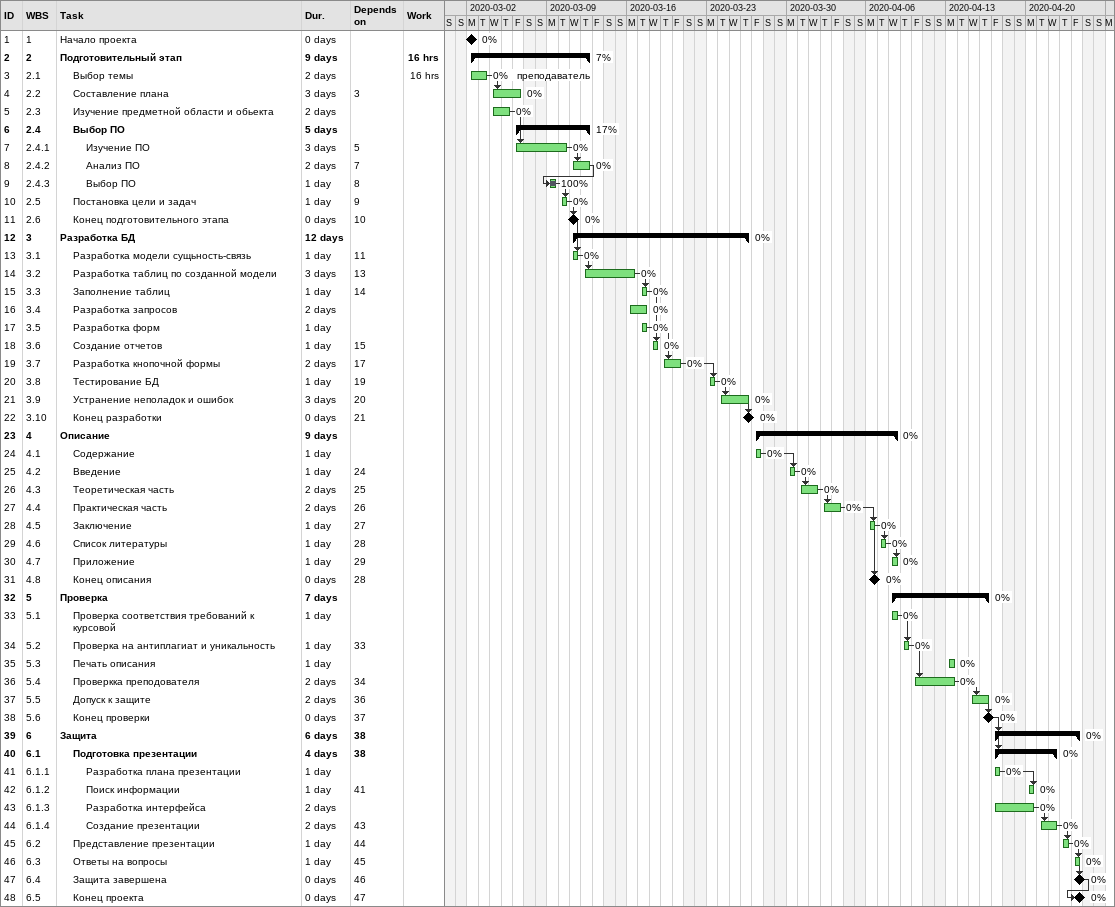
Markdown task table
| ID | WBS | Task | Duration | Start | Finish | Predecessors | Resources | % complete | Work (h) |
|---|---|---|---|---|---|---|---|---|---|
| 1 | 1 | Начало проекта | 0d | 2020-03-02 | 2020-03-02 |  |  | 0 |  |
| 2 | 2 | **Подготовительный этап** | 9d | 2020-03-02 | 2020-03-12 |  |  | 7 | 16 |
| 3 | 2.1 | Выбор темы | 2d | 2020-03-02 | 2020-03-03 |  | преподаватель | 0 | 16 |
| 4 | 2.2 | Составление плана | 3d | 2020-03-04 | 2020-03-06 | 3 |  | 0 |  |
| 5 | 2.3 | Изучение предметной области и обьекта | 2d | 2020-03-04 | 2020-03-05 |  |  | 0 |  |
| 6 | 2.4 | **Выбор ПО** | 5d | 2020-03-06 | 2020-03-12 |  |  | 17 |  |
| 7 | 2.4.1 | Изучение ПО | 3d | 2020-03-06 | 2020-03-10 | 5 |  | 0 |  |
| 8 | 2.4.2 | Анализ ПО | 2d | 2020-03-11 | 2020-03-12 | 7 |  | 0 |  |
| 9 | 2.4.3 | Выбор ПО | 1d | 2020-03-09 | 2020-03-09 | 8 |  | 100 |  |
| 10 | 2.5 | Постановка цели и задач | 1d | 2020-03-10 | 2020-03-10 | 9 |  | 0 |  |
| 11 | 2.6 | Конец подготовительного этапа | 0d | 2020-03-11 | 2020-03-11 | 10 |  | 0 |  |
| 12 | 3 | **Разработка БД** | 12d | 2020-03-11 | 2020-03-26 |  |  | 0 |  |
| 13 | 3.1 | Разработка модели сущьность-связь | 1d | 2020-03-11 | 2020-03-11 | 11 |  | 0 |  |
| 14 | 3.2 | Разработка таблиц по созданной модели | 3d | 2020-03-12 | 2020-03-16 | 13 |  | 0 |  |
| 15 | 3.3 | Заполнение таблиц | 1d | 2020-03-17 | 2020-03-17 | 14 |  | 0 |  |
| 16 | 3.4 | Разработка запросов | 2d | 2020-03-16 | 2020-03-17 |  |  | 0 |  |
| 17 | 3.5 | Разработка форм | 1d | 2020-03-17 | 2020-03-17 |  |  | 0 |  |
| 18 | 3.6 | Создание отчетов | 1d | 2020-03-18 | 2020-03-18 | 15 |  | 0 |  |
| 19 | 3.7 | Разработка кнопочной формы | 2d | 2020-03-19 | 2020-03-20 | 17 |  | 0 |  |
| 20 | 3.8 | Тестирование БД | 1d | 2020-03-23 | 2020-03-23 | 19 |  | 0 |  |
| 21 | 3.9 | Устранение неполадок и ошибок | 3d | 2020-03-24 | 2020-03-26 | 20 |  | 0 |  |
| 22 | 3.10 | Конец разработки | 0d | 2020-03-26 | 2020-03-26 | 21 |  | 0 |  |
| 23 | 4 | **Описание** | 9d | 2020-03-27 | 2020-04-08 |  |  | 0 |  |
| 24 | 4.1 | Содержание | 1d | 2020-03-27 | 2020-03-27 |  |  | 0 |  |
| 25 | 4.2 | Введение | 1d | 2020-03-30 | 2020-03-30 | 24 |  | 0 |  |
| 26 | 4.3 | Теоретическая часть | 2d | 2020-03-31 | 2020-04-01 | 25 |  | 0 |  |
| 27 | 4.4 | Практическая часть | 2d | 2020-04-02 | 2020-04-03 | 26 |  | 0 |  |
| 28 | 4.5 | Заключение | 1d | 2020-04-06 | 2020-04-06 | 27 |  | 0 |  |
| 29 | 4.6 | Список литературы | 1d | 2020-04-07 | 2020-04-07 | 28 |  | 0 |  |
| 30 | 4.7 | Приложение | 1d | 2020-04-08 | 2020-04-08 | 29 |  | 0 |  |
| 31 | 4.8 | Конец описания | 0d | 2020-04-06 | 2020-04-06 | 28 |  | 0 |  |
| 32 | 5 | **Проверка** | 7d | 2020-04-08 | 2020-04-16 |  |  | 0 |  |
| 33 | 5.1 | Проверка соответствия требований к курсовой | 1d | 2020-04-08 | 2020-04-08 |  |  | 0 |  |
| 34 | 5.2 | Проверка на антиплагиат и уникальность | 1d | 2020-04-09 | 2020-04-09 | 33 |  | 0 |  |
| 35 | 5.3 | Печать описания | 1d | 2020-04-13 | 2020-04-13 |  |  | 0 |  |
| 36 | 5.4 | Проверкка преподователя | 2d | 2020-04-10 | 2020-04-13 | 34 |  | 0 |  |
| 37 | 5.5 | Допуск к защите | 2d | 2020-04-15 | 2020-04-16 | 36 |  | 0 |  |
| 38 | 5.6 | Конец проверки | 0d | 2020-04-16 | 2020-04-16 | 37 |  | 0 |  |
| 39 | 6 | **Защита** | 6d | 2020-04-17 | 2020-04-24 | 38 |  | 0 |  |
| 40 | 6.1 | **Подготовка презентации** | 4d | 2020-04-17 | 2020-04-22 | 38 |  | 0 |  |
| 41 | 6.1.1 | Разработка плана презентации | 1d | 2020-04-17 | 2020-04-17 |  |  | 0 |  |
| 42 | 6.1.2 | Поиск информации | 1d | 2020-04-20 | 2020-04-20 | 41 |  | 0 |  |
| 43 | 6.1.3 | Разработка интерфейса | 2d | 2020-04-17 | 2020-04-20 |  |  | 0 |  |
| 44 | 6.1.4 | Создание презентации | 2d | 2020-04-21 | 2020-04-22 | 43 |  | 0 |  |
| 45 | 6.2 | Представление презентации | 1d | 2020-04-23 | 2020-04-23 | 44 |  | 0 |  |
| 46 | 6.3 | Ответы на вопросы | 1d | 2020-04-24 | 2020-04-24 | 45 |  | 0 |  |
| 47 | 6.4 | Защита завершена | 0d | 2020-04-24 | 2020-04-24 | 46 |  | 0 |  |
| 48 | 6.5 | Конец проекта | 0d | 2020-04-24 | 2020-04-24 | 47 |  | 0 |  |
